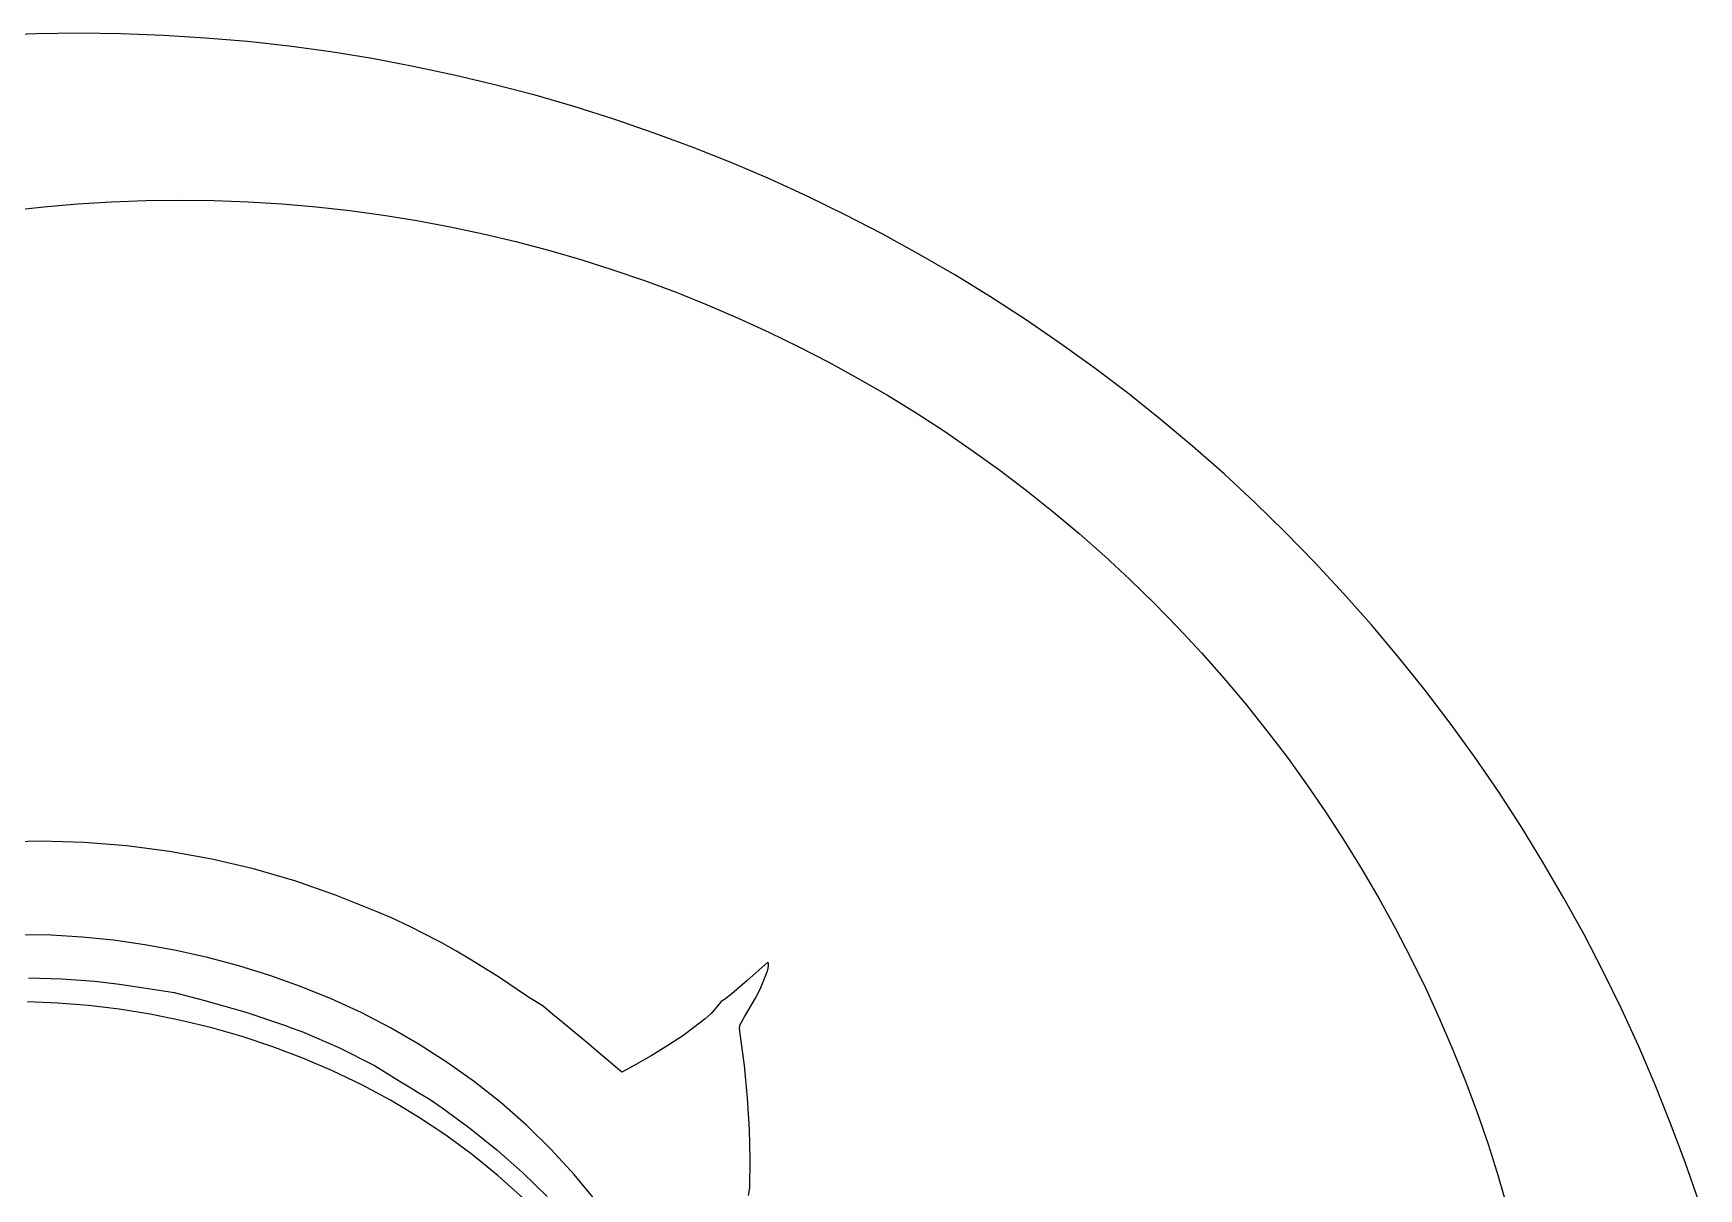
# Model space of a CAD drawing. Extents: x -80 to 1506, y -145 to 630.
# Drawn here: x 298.1 to 677.4, y 367.3 to 630.4 of the extents above; entities that cross this region are included whole.
import ezdxf

# ---------------------------------------------------------------- set-up
doc = ezdxf.new("R2010")
doc.units = 0

msp = doc.modelspace()

# ---------------------------------------------------------------- linework, layer by layer
at = {"layer": 'circle and branch', "color": 4}
for p, q in [((298.843752, 630.308514), (289.225085, 629.951242)), ((308.491128, 630.427969), (298.843752, 630.308514)), ((318.138507, 630.308514), (308.491128, 630.427969)), ((308.491128, 630.427969), (308.491128, 630.427969)), ((327.757178, 629.951244), (318.138507, 630.308514)), ((337.34316, 629.357803), (327.757178, 629.951244)), ((346.892473, 628.529838), (337.34316, 629.357803)), ((356.401134, 627.468995), (346.892473, 628.529838)), ((365.865164, 626.176921), (356.401134, 627.468995)), ((375.280581, 624.65526), (365.865164, 626.176921)), ((384.643404, 622.90566), (375.280581, 624.65526)), ((393.949652, 620.929766), (384.643404, 622.90566)), ((403.195344, 618.729225), (393.949652, 620.929766)), ((412.376499, 616.305682), (403.195344, 618.729225)), ((421.489136, 613.660784), (412.376499, 616.305682)), ((430.529275, 610.796176), (421.489136, 613.660784)), ((439.492933, 607.713506), (430.529275, 610.796176)), ((448.37613, 604.414417), (439.492933, 607.713506)), ((457.174886, 600.900558), (448.37613, 604.414417)), ((465.885218, 597.173574), (457.174886, 600.900558)), ((474.503146, 593.235111), (465.885218, 597.173574)), ((308.215593, 591.598643), (315.956682, 592.078276)), ((315.956682, 592.078276), (323.724171, 592.367028)), ((323.724171, 592.367028), (331.514845, 592.463568)), ((331.514845, 592.463568), (339.305508, 592.367015)), ((331.514845, 592.463568), (331.514845, 592.463568)), ((339.305508, 592.367015), (347.072984, 592.078251)), ((347.072984, 592.078251), (354.81406, 591.598608)), ((483.02469, 589.086814), (474.503146, 593.235111)), ((292.825471, 590.072055), (300.504118, 590.929459)), ((300.504118, 590.929459), (308.215593, 591.598643)), ((354.81406, 591.598608), (362.525522, 590.929415)), ((362.525522, 590.929415), (370.204153, 590.072003)), ((370.204153, 590.072003), (377.846741, 589.027704)), ((377.846741, 589.027704), (385.45007, 587.797846)), ((491.445867, 584.730331), (483.02469, 589.086814)), ((385.45007, 587.797846), (393.010927, 586.383761)), ((393.010927, 586.383761), (400.526095, 584.786778)), ((400.526095, 584.786778), (407.992362, 583.008229)), ((499.762697, 580.167307), (491.445867, 584.730331)), ((407.992362, 583.008229), (415.406512, 581.049444)), ((415.406512, 581.049444), (422.765331, 578.911754)), ((422.765331, 578.911754), (430.065604, 576.596488)), ((430.065604, 576.596488), (437.304117, 574.104977)), ((507.971199, 575.399389), (499.762697, 580.167307)), ((437.304117, 574.104977), (444.477656, 571.438551)), ((516.067392, 570.428221), (507.971199, 575.399389)), ((444.477656, 571.438551), (451.583005, 568.598542)), ((524.047295, 565.255452), (516.067392, 570.428221)), ((451.583005, 568.598542), (458.616951, 565.586279)), ((458.616951, 565.586279), (465.576278, 562.403094)), ((531.906927, 559.882725), (524.047295, 565.255452)), ((465.576278, 562.403094), (472.457773, 559.050315)), ((472.457773, 559.050315), (479.258221, 555.529274)), ((539.642307, 554.311688), (531.906927, 559.882725)), ((479.258221, 555.529274), (485.974406, 551.841302)), ((547.249454, 548.543987), (539.642307, 554.311688)), ((485.974406, 551.841302), (492.603116, 547.987728)), ((492.603116, 547.987728), (499.141135, 543.969884)), ((554.724386, 542.581268), (547.249454, 548.543987)), ((499.141135, 543.969884), (505.585248, 539.789099)), ((562.063123, 536.425176), (554.724386, 542.581268)), ((505.585248, 539.789099), (511.932242, 535.446704)), ((511.932242, 535.446704), (518.178901, 530.944029)), ((569.261684, 530.077358), (562.063123, 536.425176)), ((518.178901, 530.944029), (524.322011, 526.282405)), ((576.316088, 523.53946), (569.261684, 530.077358)), ((524.322011, 526.282405), (530.358358, 521.463163)), ((583.222354, 516.813128), (576.316088, 523.53946)), ((530.358358, 521.463163), (536.284727, 516.487633)), ((536.284727, 516.487633), (542.097904, 511.357144)), ((589.959472, 509.917868), (583.222354, 516.813128)), ((542.097904, 511.357144), (547.794674, 506.073029)), ((596.507855, 502.874713), (589.959472, 509.917868)), ((547.794674, 506.073029), (553.371822, 500.636616)), ((553.371822, 500.636616), (558.812328, 495.063658)), ((602.865855, 495.687636), (596.507855, 502.874713)), ((558.812328, 495.063658), (564.100425, 489.371166)), ((609.031823, 488.360613), (602.865855, 495.687636)), ((564.100425, 489.371166), (569.234781, 483.562353)), ((615.004109, 480.897617), (609.031823, 488.360613)), ((569.234781, 483.562353), (574.214065, 477.64043)), ((620.781066, 473.302623), (615.004109, 480.897617)), ((574.214065, 477.64043), (579.036945, 471.60861)), ((579.036945, 471.60861), (583.70209, 465.470106)), ((626.361043, 465.579606), (620.781066, 473.302623)), ((583.70209, 465.470106), (588.208167, 459.228129)), ((631.742394, 457.73254), (626.361043, 465.579606)), ((588.208167, 459.228129), (592.553846, 452.885893)), ((636.923467, 449.765399), (631.742394, 457.73254)), ((592.553846, 452.885893), (596.737795, 446.446608)), ((641.902616, 441.682159), (636.923467, 449.765399)), ((596.737795, 446.446608), (600.758681, 439.913487)), ((600.758681, 439.913487), (604.615174, 433.289744)), ((646.678191, 433.486792), (641.902616, 441.682159)), ((604.615174, 433.289744), (608.305941, 426.578589)), ((651.248543, 425.183275), (646.678191, 433.486792)), ((608.305941, 426.578589), (611.829651, 419.783236)), ((655.612023, 416.77558), (651.248543, 425.183275)), ((611.829651, 419.783236), (615.184973, 412.906896)), ((659.766983, 408.267683), (655.612023, 416.77558)), ((615.184973, 412.906896), (618.370574, 405.952782)), ((618.370574, 405.952782), (621.385124, 398.924107)), ((663.711774, 399.663558), (659.766983, 408.267683)), ((621.385124, 398.924107), (624.22729, 391.824081)), ((667.444746, 390.96718), (663.711774, 399.663558)), ((624.22729, 391.824081), (626.89574, 384.655918)), ((670.964252, 382.182523), (667.444746, 390.96718)), ((626.89574, 384.655918), (629.389144, 377.422831)), ((674.268643, 373.313561), (670.964252, 382.182523)), ((629.389144, 377.422831), (631.70617, 370.12803)), ((677.356268, 364.364269), (674.268643, 373.313561)), ((631.70617, 370.12803), (633.845485, 362.774729))]:
    msp.add_line(p, q, dxfattribs=at)
at = {"layer": 'logo 3d printing', "color": 4}
for p, q in [((298.843752, 630.308514), (289.225085, 629.951242)), ((308.491128, 630.427969), (298.843752, 630.308514)), ((318.138507, 630.308514), (308.491128, 630.427969)), ((308.491128, 630.427969), (308.491128, 630.427969)), ((327.757178, 629.951244), (318.138507, 630.308514)), ((337.34316, 629.357803), (327.757178, 629.951244)), ((346.892473, 628.529838), (337.34316, 629.357803)), ((356.401134, 627.468995), (346.892473, 628.529838)), ((365.865164, 626.176921), (356.401134, 627.468995)), ((375.280581, 624.65526), (365.865164, 626.176921)), ((384.643404, 622.90566), (375.280581, 624.65526)), ((393.949652, 620.929766), (384.643404, 622.90566)), ((403.195344, 618.729225), (393.949652, 620.929766)), ((412.376499, 616.305682), (403.195344, 618.729225)), ((421.489136, 613.660784), (412.376499, 616.305682)), ((430.529275, 610.796176), (421.489136, 613.660784)), ((439.492933, 607.713506), (430.529275, 610.796176)), ((448.37613, 604.414417), (439.492933, 607.713506)), ((457.174886, 600.900558), (448.37613, 604.414417)), ((465.885218, 597.173574), (457.174886, 600.900558)), ((474.503146, 593.235111), (465.885218, 597.173574)), ((308.215593, 591.598643), (315.956682, 592.078276)), ((315.956682, 592.078276), (323.724171, 592.367028)), ((323.724171, 592.367028), (331.514845, 592.463568)), ((331.514845, 592.463568), (339.305508, 592.367015)), ((331.514845, 592.463568), (331.514845, 592.463568)), ((339.305508, 592.367015), (347.072984, 592.078251)), ((347.072984, 592.078251), (354.81406, 591.598608)), ((483.02469, 589.086814), (474.503146, 593.235111)), ((292.825471, 590.072055), (300.504118, 590.929459)), ((300.504118, 590.929459), (308.215593, 591.598643)), ((354.81406, 591.598608), (362.525522, 590.929415)), ((362.525522, 590.929415), (370.204153, 590.072003)), ((370.204153, 590.072003), (377.846741, 589.027703)), ((377.846741, 589.027703), (385.45007, 587.797846)), ((491.445867, 584.730331), (483.02469, 589.086814)), ((385.45007, 587.797846), (393.010927, 586.38376)), ((393.010927, 586.38376), (400.526095, 584.786778)), ((400.526095, 584.786778), (407.992362, 583.008229)), ((499.762697, 580.167307), (491.445867, 584.730331)), ((407.992362, 583.008229), (415.406512, 581.049444)), ((415.406512, 581.049444), (422.765331, 578.911753)), ((422.765331, 578.911753), (430.065604, 576.596487)), ((430.065604, 576.596487), (437.304117, 574.104976)), ((507.971199, 575.399389), (499.762697, 580.167307)), ((437.304117, 574.104976), (444.477656, 571.43855)), ((516.067392, 570.428221), (507.971199, 575.399389)), ((444.477656, 571.43855), (451.583005, 568.598541)), ((524.047295, 565.255452), (516.067392, 570.428221)), ((451.583005, 568.598541), (458.616951, 565.586278)), ((458.616951, 565.586278), (465.576278, 562.403092)), ((531.906927, 559.882725), (524.047295, 565.255452)), ((465.576278, 562.403092), (472.457773, 559.050314)), ((472.457773, 559.050314), (479.258221, 555.529273)), ((539.642307, 554.311688), (531.906927, 559.882725)), ((479.258221, 555.529273), (485.974406, 551.841301)), ((547.249454, 548.543987), (539.642307, 554.311688)), ((485.974406, 551.841301), (492.603116, 547.987727)), ((492.603116, 547.987727), (499.141135, 543.969882)), ((554.724386, 542.581268), (547.249454, 548.543987)), ((499.141135, 543.969882), (505.585248, 539.789097)), ((562.063123, 536.425176), (554.724386, 542.581268)), ((505.585248, 539.789097), (511.932242, 535.446703)), ((511.932242, 535.446703), (518.178901, 530.944028)), ((569.261684, 530.077358), (562.063123, 536.425176)), ((518.178901, 530.944028), (524.322011, 526.282405)), ((576.316088, 523.53946), (569.261684, 530.077358)), ((524.322011, 526.282405), (530.358358, 521.463162)), ((583.222354, 516.813128), (576.316088, 523.53946)), ((530.358358, 521.463162), (536.284727, 516.487632)), ((536.284727, 516.487632), (542.097904, 511.357144)), ((589.959472, 509.917868), (583.222354, 516.813128)), ((542.097904, 511.357144), (547.794674, 506.073028)), ((596.507855, 502.874713), (589.959472, 509.917868)), ((547.794674, 506.073028), (553.371822, 500.636616)), ((553.371822, 500.636616), (558.812328, 495.063658)), ((602.865855, 495.687636), (596.507855, 502.874713)), ((558.812328, 495.063658), (564.100425, 489.371166)), ((609.031823, 488.360613), (602.865855, 495.687636)), ((564.100425, 489.371166), (569.234781, 483.562353)), ((615.004109, 480.897617), (609.031823, 488.360613)), ((569.234781, 483.562353), (574.214065, 477.64043)), ((620.781066, 473.302623), (615.004109, 480.897617)), ((574.214065, 477.64043), (579.036945, 471.60861)), ((579.036945, 471.60861), (583.70209, 465.470106)), ((626.361043, 465.579606), (620.781066, 473.302623)), ((583.70209, 465.470106), (588.208167, 459.228129)), ((631.742394, 457.73254), (626.361043, 465.579606)), ((588.208167, 459.228129), (592.553846, 452.885893)), ((636.923467, 449.765399), (631.742394, 457.73254)), ((592.553846, 452.885893), (596.737795, 446.446608)), ((641.902616, 441.682159), (636.923467, 449.765399)), ((299.852503, 446.460973), (291.026514, 446.245156)), ((309.66695, 446.181578), (299.852503, 446.460973)), ((319.435332, 445.403802), (309.66695, 446.181578)), ((329.138999, 444.131556), (319.435332, 445.403802)), ((338.759296, 442.368751), (329.138999, 444.131556)), ((596.737795, 446.446608), (600.758681, 439.913487)), ((348.277571, 440.119297), (338.759296, 442.368751)), ((357.675171, 437.387105), (348.277571, 440.119297)), ((600.758681, 439.913487), (604.615174, 433.289744)), ((646.678191, 433.486792), (641.902616, 441.682159)), ((366.933443, 434.176084), (357.675171, 437.387105)), ((376.033736, 430.490145), (366.933443, 434.176084)), ((604.615174, 433.289744), (608.305941, 426.578589)), ((651.248543, 425.183275), (646.678191, 433.486792)), ((376.588246, 430.289504), (376.033736, 430.490145)), ((379.529922, 429.053015), (376.588246, 430.289504)), ((384.00815, 426.921577), (379.529922, 429.053015)), ((390.225308, 423.74713), (384.00815, 426.921577)), ((608.305941, 426.578589), (611.829651, 419.783236)), ((655.612023, 416.77558), (651.248543, 425.183275)), ((390.961174, 423.358522), (390.225308, 423.74713)), ((394.482729, 421.411337), (390.961174, 423.358522)), ((397.914199, 419.336305), (394.482729, 421.411337)), ((404.251442, 415.398267), (397.914199, 419.336305)), ((465.359806, 418.869978), (460.57693, 414.636644)), ((465.550433, 418.609167), (465.359806, 418.869978)), ((465.388243, 417.141247), (465.552335, 417.964195)), ((465.552335, 417.964195), (465.550433, 418.609167)), ((611.829651, 419.783236), (615.184973, 412.906896)), ((297.058927, 415.329435), (304.590009, 415.127236)), ((304.590009, 415.127236), (312.103798, 414.581989)), ((312.103798, 414.581989), (312.10662, 414.581989)), ((312.10662, 414.581989), (317.727326, 413.903336)), ((317.727326, 413.903336), (323.321087, 413.032521)), ((410.431206, 411.217454), (404.251442, 415.398267)), ((460.57693, 414.636644), (457.199623, 411.646853)), ((463.563567, 412.576408), (464.161463, 414.053457)), ((464.161463, 414.053457), (465.080886, 416.346513)), ((465.080886, 416.346513), (465.388243, 417.141247)), ((659.766983, 408.267683), (655.612023, 416.77558)), ((303.686846, 409.577985), (296.770693, 409.861379)), ((310.658508, 409.016739), (303.686846, 409.577985)), ((323.321087, 413.032521), (330.178212, 411.948833)), ((330.178212, 411.948833), (336.887058, 410.248334)), ((336.887058, 410.248334), (346.291172, 407.618706)), ((410.911858, 410.932478), (410.431206, 411.217454)), ((414.190385, 408.878825), (410.911858, 410.932478)), ((454.784139, 409.911073), (453.783728, 408.727616)), ((455.497466, 410.403311), (454.784139, 409.911073)), ((457.199623, 411.646853), (455.497466, 410.403311)), ((460.082477, 406.464877), (462.604009, 410.669621)), ((462.604009, 410.669621), (463.563567, 412.576408)), ((615.184973, 412.906896), (618.370574, 405.952782)), ((317.667659, 408.174504), (310.658508, 409.016739)), ((324.696276, 407.048144), (317.667659, 408.174504)), ((331.726341, 405.634523), (324.696276, 407.048144)), ((346.291172, 407.618706), (355.520893, 404.437974)), ((416.995074, 406.555276), (414.190385, 408.878825)), ((417.141716, 406.418573), (416.995074, 406.555276)), ((424.521376, 400.310559), (417.141716, 406.418573)), ((451.104282, 405.993589), (448.51797, 404.018033)), ((452.499557, 407.233264), (451.104282, 405.993589)), ((453.783728, 408.727616), (452.499557, 407.233264)), ((459.084892, 404.666071), (460.082477, 406.464877)), ((618.370574, 405.952782), (621.385124, 398.924107)), ((663.711774, 399.663558), (659.766983, 408.267683)), ((338.739831, 403.930506), (331.726341, 405.634523)), ((345.718727, 401.932956), (338.739831, 403.930506)), ((355.520893, 404.437974), (356.629914, 404.036138)), ((356.629914, 404.036138), (359.298353, 403.069306)), ((359.298353, 403.069306), (367.663599, 399.427242)), ((446.01167, 402.146043), (442.64308, 399.905598)), ((448.51797, 404.018033), (446.01167, 402.146043)), ((458.968488, 403.970382), (459.084892, 404.666071)), ((459.030747, 403.171366), (458.968488, 403.970382)), ((460.044841, 395.386087), (459.030747, 403.171366)), ((352.645007, 399.638737), (345.718727, 401.932956)), ((359.500651, 397.044714), (352.645007, 399.638737)), ((367.663599, 399.427242), (375.811655, 395.328589)), ((425.77814, 399.241752), (424.521376, 400.310559)), ((432.122072, 393.807871), (425.77814, 399.241752)), ((442.64308, 399.905598), (438.788615, 397.536904)), ((621.385124, 398.924107), (624.22729, 391.824081)), ((667.444746, 390.96718), (663.711774, 399.663558)), ((366.267638, 394.14775), (359.500651, 397.044714)), ((375.811655, 395.328589), (377.430594, 394.343018)), ((434.824688, 395.280168), (432.122072, 393.807871)), ((438.788615, 397.536904), (434.824688, 395.280168)), ((460.776687, 387.914286), (460.044841, 395.386087)), ((372.927948, 390.944708), (366.267638, 394.14775)), ((379.46356, 387.432454), (372.927948, 390.944708)), ((377.430594, 394.343018), (381.448959, 391.897275)), ((381.448959, 391.897275), (384.444804, 390.073854)), ((624.22729, 391.824081), (626.89574, 384.655918)), ((670.964252, 382.182523), (667.444746, 390.96718)), ((385.856452, 383.607852), (379.46356, 387.432454)), ((384.444804, 390.073854), (385.556591, 389.397514)), ((385.556591, 389.397514), (388.502285, 387.604409)), ((388.502285, 387.604409), (391.228044, 385.719805)), ((461.223164, 380.794986), (460.776687, 387.914286)), ((392.088605, 379.467764), (385.856452, 383.607852)), ((391.228044, 385.719805), (397.562104, 381.09645)), ((626.89574, 384.655918), (629.389144, 377.422831)), ((398.141998, 375.009055), (392.088605, 379.467764)), ((397.562104, 381.09645), (403.662303, 376.180032)), ((461.38115, 374.067208), (461.223164, 380.794986)), ((674.268643, 373.313561), (670.964252, 382.182523)), ((403.662303, 376.180032), (409.518346, 370.979273)), ((629.389144, 377.422831), (631.70617, 370.12803)), ((403.99861, 370.22859), (398.141998, 375.009055)), ((461.261396, 367.496514), (461.38115, 374.067208)), ((677.356268, 364.364269), (674.268643, 373.313561)), ((409.64042, 365.123231), (403.99861, 370.22859)), ((409.518346, 370.979273), (415.119933, 365.502893)), ((631.70617, 370.12803), (633.845485, 362.774729)), ((460.996118, 365.775287), (461.261396, 367.496514))]:
    msp.add_line(p, q, dxfattribs=at)
at = {"layer": 'owl face', "color": 4}
for p, q in [((302.174718, 425.006178), (295.176335, 425.139668)), ((309.240723, 424.586768), (302.174718, 425.006178)), ((316.355365, 423.878134), (309.240723, 424.586768)), ((323.499657, 422.876971), (316.355365, 423.878134)), ((330.654614, 421.579975), (323.499657, 422.876971)), ((337.801249, 419.983843), (330.654614, 421.579975)), ((344.920578, 418.08527), (337.801249, 419.983843)), ((351.993612, 415.880952), (344.920578, 418.08527)), ((359.001368, 413.367586), (351.993612, 415.880952)), ((365.924858, 410.541866), (359.001368, 413.367586)), ((372.745096, 407.400489), (365.924858, 410.541866)), ((379.443098, 403.940152), (372.745096, 407.400489)), ((385.999876, 400.157549), (379.443098, 403.940152)), ((392.396445, 396.049377), (385.999876, 400.157549)), ((398.613818, 391.612331), (392.396445, 396.049377)), ((404.63301, 386.843108), (398.613818, 391.612331)), ((410.435035, 381.738403), (404.63301, 386.843108)), ((416.000907, 376.294913), (410.435035, 381.738403)), ((421.311639, 370.509332), (416.000907, 376.294913)), ((426.348246, 364.378358), (421.311639, 370.509332))]:
    msp.add_line(p, q, dxfattribs=at)

doc.saveas('drawing.dxf')
